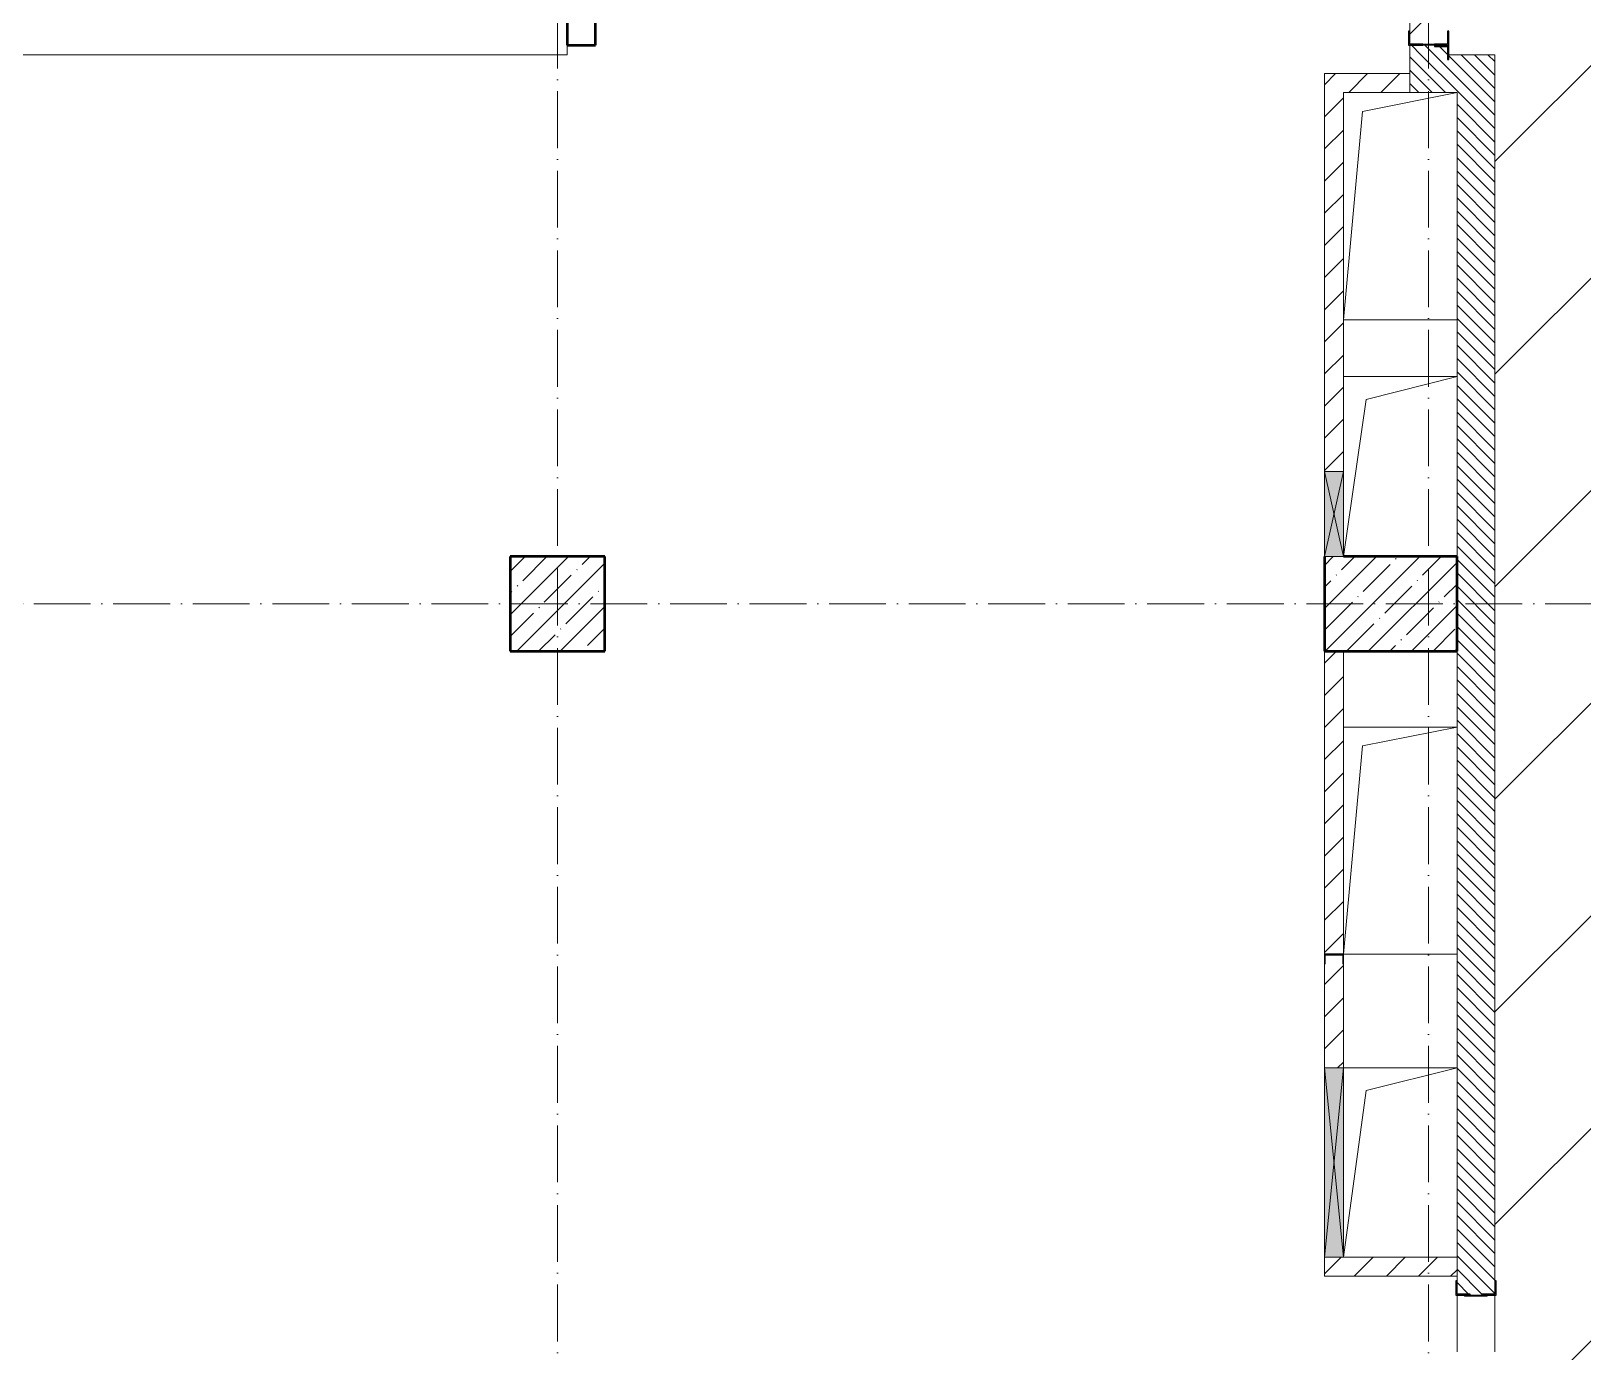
# Model space of a CAD drawing. Header units: millimetres. Extents: x -12989 to 629078, y -109036 to 555275.
# Drawn here: x 290840 to 299036, y -52332 to -45357 of the extents above; entities that cross this region are included whole.
import ezdxf

# ---------------------------------------------------------------- set-up
doc = ezdxf.new("R2010")
doc.units = ezdxf.units.MM
doc.linetypes.add('50_200_ШТРИХ_1Т_ш5_п1_п1_', pattern=[700, 500, -100, 0, -100])
for name, color, linetype, lineweight in [('4 -стяжа', 7, 'Continuous', 30), ('A-DETL-GENF-OTLN', 7, 'Continuous', 9), ('A-FLOR-____-OTLN', 7, 'Continuous', 9), ('A-GENM-____-MCUT', 7, 'Continuous', 25), ('A-GENM-____-OTLN', 7, 'Continuous', 9), ('A-GENM-____-OTLN-1', 7, 'Continuous', 25), ('A-GLAZ-____-OTLN', 7, 'Continuous', 9), ('A-WALL-____-MCUT-3', 7, 'Continuous', 9), ('A-WALL-____-PATT-1', 7, 'Continuous', 9), ('A-WALL-FNSH-MCUT-1', 7, 'Continuous', 9), ('I-WALL-____-OTLN', 7, 'Continuous', 9), ('S-COLS-____-MCUT', 7, 'Continuous', 50), ('S-COLS-____-OTLN', 7, 'Continuous', 9), ('S-GRID-____-OTLN-1', 7, '50_200_ШТРИХ_1Т_ш5_п1_п1_', 9)]:
    doc.layers.add(name, color=color, linetype=linetype, lineweight=lineweight)
doc.layers.get('4 -стяжа').off()
pattern_1 = [(135, (283770.707, -86863.456), (-35.35534, -35.35534), [])]
pattern_2 = [(45, (283770.71, -86863.46), (-84.8528, 84.8528), [])]

# ---------------------------------------------------------------- blocks, each defined once
blk = doc.blocks.new('BSC_Колонна _Прямоугольная - 500х500-V79-АР1_План отверстий 3 этажа в осях 1-64_А-ГГ')
at = {"layer": 'S-COLS-____-OTLN'}
h = blk.add_hatch(dxfattribs=at)
h.set_pattern_fill('FP_116', color=256, style=0, pattern_type=2)
h.set_pattern_definition([(45, (-9850, -38481.04), (-114.04925, 114.04925), []), (45, (-9735.95, -38481.04), (-114.04925, 114.04925), [201.613, -40.323, 3.353, -36.97])])
h.paths.add_polyline_path([(-250, -250), (250, -250), (250, 250), (-250, 250)], flags=0)
at = {"layer": 'S-COLS-____-MCUT'}
for p, q in [((250, 250), (-250, 250)), ((-250, 250), (-250, -250)), ((250, -250), (250, 250)), ((-250, -250), (250, -250))]:
    blk.add_line(p, q, dxfattribs=at)
blk = doc.blocks.new('BSC_Колонна _Прямоугольная - 500х700-V128-АР1_План отверстий 3 этажа в осях 1-64_А-ГГ')
at = {"layer": 'S-COLS-____-OTLN'}
h = blk.add_hatch(dxfattribs=at)
h.set_pattern_fill('FP_151', color=256, style=0, pattern_type=2)
h.set_pattern_definition([(315, (-38481.04, 14250), (114.04925, 114.04925), []), (315, (-38481.04, 14135.95), (114.04925, 114.04925), [201.613, -40.323, 3.353, -36.97])])
h.paths.add_polyline_path([(-250, -350), (250, -350), (250, 350), (-250, 350), (-250, 124)], flags=0)
at = {"layer": 'S-COLS-____-MCUT'}
for p, q in [((250, 350), (-250, 350)), ((-250, 350), (-250, -350)), ((250, -350), (250, 250)), ((-250, -350), (250, -350))]:
    blk.add_line(p, q, dxfattribs=at)
blk = doc.blocks.new('154_Стойка_СКБ_Уголок - СМ-2480_200-28447058-АР1_План отверстий 3 этажа в осях 1-64_А-ГГ')
at = {"layer": 'A-GENM-____-MCUT'}
for p, q in [((125, 156), (125, 81)), ((200, 156), (125, 156)), ((131, 81), (131, 150)), ((131, 150), (200, 150)), ((200, 150), (200, 156)), ((125, 81), (131, 81)), ((131, 19), (125, 19)), ((125, 19), (125, -56)), ((131, -50), (131, 19)), ((125, -56), (200, -56)), ((200, -50), (131, -50)), ((200, -56), (200, -50))]:
    blk.add_line(p, q, dxfattribs=at)
blk = doc.blocks.new('Стойка_Влож_Полоса боковая - Полоса-28346330-АР1_План отверстий 3 этажа в осях 1-64_А-ГГ')
at = {"layer": 'A-GENM-____-OTLN'}
for p, q in [((-5, -31), (-5, 31)), ((0, 31), (0, -31))]:
    blk.add_line(p, q, dxfattribs=at)
blk = doc.blocks.new('Стойка_Влож_Уголок - Уголок-28346305-АР1_План отверстий 3 этажа в осях 1-64_А-ГГ')
at = {"layer": 'A-GENM-____-MCUT'}
for p, q in [((75, 75), (0, 75)), ((0, 0), (6, 0)), ((6, 69), (75, 69)), ((6, 0), (6, 69)), ((75, 69), (75, 75))]:
    blk.add_line(p, q, dxfattribs=at)
blk = doc.blocks.new('154_Стойка_СКБ_Уголок - СМ-2480_200-28346303-АР1_План отверстий 3 этажа в осях 1-64_А-ГГ')
at = {"layer": 'A-GENM-____-MCUT'}
for p, q in [((125, 156), (125, 81)), ((200, 156), (125, 156)), ((131, 81), (131, 150)), ((131, 150), (200, 150)), ((200, 150), (200, 156)), ((125, 81), (131, 81)), ((131, 19), (125, 19)), ((125, 19), (125, -56)), ((131, -50), (131, 19)), ((125, -56), (200, -56)), ((200, -50), (131, -50)), ((200, -56), (200, -50))]:
    blk.add_line(p, q, dxfattribs=at)
blk = doc.blocks.new('Стойка_Влож_Полоса боковая - Полоса-28213942-АР1_План отверстий 3 этажа в осях 1-64_А-ГГ')
at = {"layer": 'A-GENM-____-OTLN'}
for p, q in [((-5, 60), (0, 60)), ((-5, -60), (-5, 60)), ((0, 31), (0, -31)), ((0, -60), (-5, -60))]:
    blk.add_line(p, q, dxfattribs=at)
blk = doc.blocks.new('154_Фахверк_СКБ_Швеллер - Тип_100_3960-28318856-АР1_План отверстий 3 этажа в осях 1-64_А-ГГ')
at = {"layer": 'A-GENM-____-MCUT'}
for p, q in [((175, 50), (125, 50)), ((125, 50), (125, -50)), ((128, 47), (175, 47)), ((128, -47), (128, 47)), ((175, 47), (175, 50)), ((125, -50), (175, -50)), ((175, -47), (128, -47)), ((175, -50), (175, -47))]:
    blk.add_line(p, q, dxfattribs=at)
blk = doc.blocks.new('AR_Отверстие прямоугольное _в плите_ - AR_Отверстие прямоугольное _в плите_-30552822-АР1_План отверстий 3 этажа в осях 1-64_А-ГГ')
at = {"layer": 'A-GENM-____-OTLN'}
for p, q in [((300, 475), (-300, 475)), ((-180, 355), (300, 475)), ((-300, -475), (-180, 355))]:
    blk.add_line(p, q, dxfattribs=at)
blk = doc.blocks.new('AR_Отверстие прямоугольное _в плите_ - AR_Отверстие прямоугольное _в плите_-30552702-АР1_План отверстий 3 этажа в осях 1-64_А-ГГ')
at = {"layer": 'A-GENM-____-OTLN'}
for p, q in [((300, 500), (-300, 500)), ((-180, 380), (300, 500)), ((-300, -500), (-180, 380))]:
    blk.add_line(p, q, dxfattribs=at)
blk = doc.blocks.new('AR_Отверстие прямоугольное _в плите_ - AR_Отверстие прямоугольное _в плите_-30552720-АР1_План отверстий 3 этажа в осях 1-64_А-ГГ')
at = {"layer": 'A-GENM-____-OTLN'}
for p, q in [((300, 600), (-300, 600)), ((-200, 500), (300, 600)), ((-300, -600), (-200, 500)), ((-300, -600), (300, -600))]:
    blk.add_line(p, q, dxfattribs=at)
blk = doc.blocks.new('AR_Отверстие прямоугольное _в плите_ - AR_Отверстие прямоугольное _в плите_-V207-АР1_План отверстий 3 этажа в осях 1-64_А-ГГ')
at = {"layer": 'A-GENM-____-OTLN'}
for p, q in [((-200, 500), (300, 600)), ((-300, -600), (-200, 500)), ((-300, -600), (300, -600))]:
    blk.add_line(p, q, dxfattribs=at)
blk = doc.blocks.new('BSC_Колонна _Прямоугольная1 - 150х150 _металл_-35311905-АР1_План отверстий 3 этажа в осях 1-64_А-ГГ')
at = {"layer": 'S-COLS-____-MCUT'}
for p, q in [((75, 75), (-75, 75)), ((-75, 75), (-75, -75)), ((75, -75), (75, 75)), ((-75, -75), (75, -75))]:
    blk.add_line(p, q, dxfattribs=at)
blk = doc.blocks.new('AR_Отверстие прямоугольное _в стене__БезПР - AR_Отверстие прямоугольное _в стене__БезПР-36427692-АР1_План отверстий 3 этажа в осях 1-64_А-ГГ')
at = {"layer": 'A-GLAZ-____-OTLN'}
blk.add_hatch(color=256, dxfattribs=at).paths.add_polyline_path([(-225, 50), (-225, -50), (225, -50), (225, 50)], flags=0)
at = {"layer": 'A-DETL-GENF-OTLN'}
for p, q in [((-225, -50), (-225, 50)), ((-225, 50), (225, 50)), ((225, 50), (-225, -50)), ((-225, 50), (225, -50)), ((225, 50), (-225, 50)), ((-225, 50), (-225, -50)), ((225, 50), (225, -50)), ((225, -50), (225, 50)), ((225, -50), (-225, -50)), ((-225, -50), (225, -50))]:
    blk.add_line(p, q, dxfattribs=at)
at = {"layer": 'A-GLAZ-____-OTLN'}
blk.add_line((225, 50), (-225, 50), dxfattribs=at)
blk = doc.blocks.new('AR_Отверстие прямоугольное _в стене__БезПР - AR_Отверстие прямоугольное _в стене__БезПР-36427925-АР1_План отверстий 3 этажа в осях 1-64_А-ГГ')
at = {"layer": 'A-GLAZ-____-OTLN'}
blk.add_hatch(color=256, dxfattribs=at).paths.add_polyline_path([(500, 50), (-500, 50), (-500, -50), (500, -50)], flags=0)
at = {"layer": 'A-DETL-GENF-OTLN'}
for p, q in [((-500, -50), (-500, 50)), ((-500, 50), (500, 50)), ((500, 50), (-500, -50)), ((-500, 50), (500, -50)), ((500, 50), (-500, 50)), ((-500, 50), (-500, -50)), ((500, 50), (500, -50)), ((500, -50), (500, 50)), ((500, -50), (-500, -50)), ((-500, -50), (500, -50))]:
    blk.add_line(p, q, dxfattribs=at)
at = {"layer": 'A-GLAZ-____-OTLN'}
blk.add_line((500, 50), (-500, 50), dxfattribs=at)
blk = doc.blocks.new('3эт')
at = {"layer": 'S-GRID-____-OTLN-1', "color": 251, "ltscale": 0.6, "true_color": 0x636466}
for p, q in [((293620.7, -91346.1), (293620.7, -36982.5)), ((298220.7, -91346.1), (298220.7, -36982.5)), ((310478.4, -48382.4), (279101.9, -48382.4))]:
    blk.add_line(p, q, dxfattribs=at)

msp = doc.modelspace()

# ---------------------------------------------------------------- hatches: boundary and pattern name
h = msp.add_hatch()
h.set_pattern_fill('ANSI31', color=5, scale=250)
h.paths.add_polyline_path([(307070.7074, -46332.4142), (307064.7074, -46332.4142), (307064.7074, -46257.4142), (307066.4802, -45932.4142), (306970.7074, -45932.4142), (306970.7074, -45532.4142), (307070.7074, -45532.4142), (307070.7074, -45157.4142), (307064.7074, -45157.4142), (307064.7074, -45082.4142), (307070.7074, -43282.4142), (306820.7074, -43282.4142), (306820.7074, -43032.4142), (305920.7074, -43032.4142), (305920.7074, -43682.4142), (303970.7074, -43682.4142), (303920.7074, -43682.4142), (302470.7074, -43682.4142), (302070.7074, -43682.4142), (299570.7074, -43682.4142), (299570.7074, -43032.4142), (298670.7074, -43032.4142), (298670.7074, -44482.4142), (298326.7074, -44482.4142), (298326.7074, -44532.4142), (298320.7074, -44562.4142), (298320.7074, -44532.4142), (298251.7074, -44532.4142), (298189.7074, -44532.4142), (298120.7074, -44532.4142), (298120.7074, -45357.4142), (298120.7074, -45426.4142), (298189.7074, -45426.4142), (298251.7074, -45427.4142), (298251.7074, -45426.4142), (298320.7074, -45426.4142), (298320.7074, -45357.4142), (298326.7074, -45357.4142), (298326.7074, -45482.4142), (298570.7074, -45482.4142), (298570.7074, -51957.4142), (298576.7074, -51957.4142), (298576.7074, -52032.4142), (298570.7074, -52332.4142), (298570.7074, -52732.4142), (298570.7074, -53732.4142), (298576.7074, -53732.4142), (298576.7074, -53807.4142), (298573.4767, -53982.4142), (306320.7074, -53982.4142), (306320.7074, -54132.4142), (306620.7074, -54132.4142), (307070.7074, -54132.4142), (307070.7074, -52332.4142), (307064.7074, -52332.4142), (307064.7074, -52257.4142), (307070.7074, -51207.4142), (307064.7074, -51207.4142), (307064.7074, -51132.4142), (307070.7074, -49332.4142), (307064.7074, -49332.4142), (307064.7074, -49257.4142), (307068.7874, -48832.4142), (306970.7074, -48832.4142), (306970.7074, -48632.4142), (306620.7074, -48632.4142), (306620.7074, -48132.4142), (307070.7074, -48132.4142)])
h.paths.add_polyline_path([(301407.9617, -49556.5075), (303066.2572, -49556.5075), (303066.2572, -48356.5075), (301407.9617, -48356.5075)], flags=24)
at = {"layer": 'A-WALL-____-PATT-1'}
h = msp.add_hatch(dxfattribs=at)
h.set_pattern_fill('FP_6', color=256, style=0, pattern_type=2)
h.set_pattern_definition(pattern_1)
h.paths.add_polyline_path([(298160.7074, -45482.4142), (298320.7074, -45482.4142), (298320.7074, -45432.4142), (298120.7074, -45432.4142), (298120.7074, -45482.4142)], flags=0)
h.paths.add_polyline_path([(298251.7074, -44532.4142), (298251.7074, -44526.4142), (298320.7074, -44526.4142), (298320.7074, -44388.4142), (298251.7074, -44388.4142), (298251.7074, -44382.4142), (298189.7074, -44382.4142), (298189.7074, -44388.4142), (298120.7074, -44388.4142), (298121.5074, -44526.4142), (298189.7074, -44526.4142), (298189.7074, -44532.4142)], flags=0)
h.paths.add_polyline_path([(298320.7074, -43882.4142), (298320.7074, -43432.4142), (298120.7074, -43432.4142), (298120.7074, -43882.4142), (298207.3741, -43882.4142)], flags=0)
h = msp.add_hatch(dxfattribs=at)
h.set_pattern_fill('FP_6', color=256, style=0, pattern_type=2)
h.set_pattern_definition(pattern_1)
h.paths.add_polyline_path([(298370.7074, -45682.4142), (298570.7074, -45682.4142), (298570.7074, -45482.4142), (298120.7074, -45482.4142), (298120.7074, -45682.4142)], flags=0)
h = msp.add_hatch(dxfattribs=at)
h.set_pattern_fill('FP_4', color=256, style=0, pattern_type=2)
h.set_pattern_definition(pattern_2)
h.paths.add_polyline_path([(297770.7074, -47682.4142), (297770.7074, -45582.4142), (297670.7074, -45582.4142), (297670.7074, -47682.4142), (297689.0748, -47682.4142)], flags=0)
h = msp.add_hatch(dxfattribs=at)
h.set_pattern_fill('FP_4', color=256, style=0, pattern_type=2)
h.set_pattern_definition(pattern_2)
h.paths.add_polyline_path([(297770.7074, -45682.4142), (298120.7074, -45682.4142), (298120.7074, -45582.4142), (297770.7074, -45582.4142)], flags=0)
h = msp.add_hatch(dxfattribs=at)
h.set_pattern_fill('FP_6', color=256, style=0, pattern_type=2)
h.set_pattern_definition(pattern_1)
h.paths.add_polyline_path([(298370.7074, -54132.4142), (298570.7074, -54132.4142), (298570.7074, -53738.4142), (298501.7074, -53738.4142), (298501.7074, -53732.4142), (298439.7074, -53732.4142), (298439.7074, -53738.4142), (298370.7074, -53738.4142), (298370.7074, -53807.4142)], flags=0)
h.paths.add_polyline_path([(298501.7074, -52032.4142), (298501.7074, -52026.4142), (298570.7074, -52026.4142), (298570.7074, -45682.4142), (298370.7074, -45682.4142), (298370.8964, -52026.4142), (298439.7074, -52026.4142), (298439.7074, -52032.4142)], flags=0)
h = msp.add_hatch(dxfattribs=at)
h.set_pattern_fill('FP_4', color=256, style=0, pattern_type=2)
h.set_pattern_definition(pattern_2)
h.paths.add_polyline_path([(297770.7074, -51932.4142), (297770.7074, -51832.4142), (297670.7074, -51832.4142), (297670.7074, -51932.4142)], flags=0)
h.paths.add_polyline_path([(297767.7074, -50832.4142), (297770.7074, -50832.4142), (297770.7074, -50282.4142), (297767.7074, -50282.4142), (297767.7074, -50235.4142), (297673.7074, -50235.4142), (297673.7074, -50282.4142), (297670.7074, -50282.4142), (297670.7074, -50832.4142), (297739.4574, -50832.4142)], flags=0)
h.paths.add_polyline_path([(297673.7074, -50232.4142), (297770.7074, -50232.4142), (297770.7074, -48632.4142), (297670.7074, -48632.4142), (297670.7074, -50232.4142)], flags=0)
h = msp.add_hatch(dxfattribs=at)
h.set_pattern_fill('FP_4', color=256, style=0, pattern_type=2)
h.set_pattern_definition(pattern_2)
h.paths.add_polyline_path([(298370.7074, -51932.4142), (298370.7074, -51832.4142), (297770.7074, -51832.4142), (297770.7074, -51932.4142), (297896.7448, -51932.4142)], flags=0)

# ---------------------------------------------------------------- linework, layer by layer
at = {"layer": 'A-FLOR-____-OTLN'}
for p, q in [((298370.7074, -46882.4142), (297770.7074, -46882.4142)), ((297770.7074, -47182.4142), (298370.7074, -47182.4142)), ((297770.7074, -49032.4142), (298370.7074, -49032.4142)), ((298370.7074, -50232.4142), (297770.7074, -50232.4142)), ((297770.7074, -50832.4142), (298370.7074, -50832.4142))]:
    msp.add_line(p, q, dxfattribs=at)
at = {"layer": 'A-WALL-____-MCUT-3'}
for p, q in [((298120.7074, -45432.4142), (298120.7074, -45682.4142)), ((298320.7074, -45482.4142), (298320.7074, -45432.4142)), ((298570.7074, -45482.4142), (298320.7074, -45482.4142)), ((298570.7074, -51957.4142), (298570.7074, -45482.4142)), ((298120.7074, -45682.4142), (298370.7074, -45682.4142)), ((298370.7074, -45682.4142), (298370.7074, -48132.4142)), ((298370.7074, -48632.4142), (298370.7074, -51957.4142))]:
    msp.add_line(p, q, dxfattribs=at)
at = {"layer": 'A-WALL-FNSH-MCUT-1'}
for p, q in [((297670.7074, -45582.4142), (297670.7074, -47682.4142)), ((298120.7074, -45582.4142), (297670.7074, -45582.4142)), ((297770.7074, -47682.4142), (297770.7074, -45682.4142)), ((297770.7074, -45682.4142), (298120.7074, -45682.4142)), ((297670.7074, -48632.4142), (297670.7074, -50232.4142)), ((297770.7074, -50232.4142), (297770.7074, -48632.4142)), ((297670.7074, -50282.4142), (297670.7074, -50832.4142)), ((297770.7074, -50832.4142), (297770.7074, -50282.4142)), ((297670.7074, -51832.4142), (297670.7074, -51932.4142)), ((298370.7074, -51832.4142), (297770.7074, -51832.4142)), ((298370.7074, -51932.4142), (298370.7074, -51832.4142)), ((297670.7074, -51932.4142), (298370.7074, -51932.4142))]:
    msp.add_line(p, q, dxfattribs=at)
at = {"layer": 'I-WALL-____-OTLN'}
for p, q in [((298120.7074, -45357.4142), (298120.7074, -44532.4142)), ((293670.7074, -45482.4142), (289370.7074, -45482.4142)), ((293670.7074, -45432.4142), (293670.7074, -45482.4142)), ((298370.7074, -52332.4142), (298370.7074, -52032.4142)), ((298570.7074, -52032.4142), (298570.7074, -52332.4142))]:
    msp.add_line(p, q, dxfattribs=at)

# ---------------------------------------------------------------- block references
at = {"layer": '4 -стяжа'}
msp.add_blockref('3эт', (0, 0), dxfattribs=at)
at = {"layer": 'A-GENM-____-OTLN'}
for name, p, rotation in [('Стойка_Влож_Полоса боковая - Полоса-28346330-АР1_План отверстий 3 этажа в осях 1-64_А-ГГ', (298220.7074, -45432.4142), 270.0000000000007), ('Стойка_Влож_Уголок - Уголок-28346305-АР1_План отверстий 3 этажа в осях 1-64_А-ГГ', (298251.7074, -45432.4142), 270.0000000000007), ('Стойка_Влож_Полоса боковая - Полоса-28213942-АР1_План отверстий 3 этажа в осях 1-64_А-ГГ', (298470.7074, -52032.4142), 90.00000000000072)]:
    msp.add_blockref(name, p, dxfattribs=dict(at, rotation=rotation))
for name, p in [('AR_Отверстие прямоугольное _в плите_ - AR_Отверстие прямоугольное _в плите_-V207-АР1_План отверстий 3 этажа в осях 1-64_А-ГГ', (298070.7074, -46282.4142)), ('AR_Отверстие прямоугольное _в плите_ - AR_Отверстие прямоугольное _в плите_-30552822-АР1_План отверстий 3 этажа в осях 1-64_А-ГГ', (298070.7074, -47657.4142)), ('AR_Отверстие прямоугольное _в плите_ - AR_Отверстие прямоугольное _в плите_-30552720-АР1_План отверстий 3 этажа в осях 1-64_А-ГГ', (298070.7074, -49632.4142)), ('AR_Отверстие прямоугольное _в плите_ - AR_Отверстие прямоугольное _в плите_-30552702-АР1_План отверстий 3 этажа в осях 1-64_А-ГГ', (298070.7074, -51332.4142))]:
    msp.add_blockref(name, p, dxfattribs=at)
at = {"layer": 'A-GENM-____-OTLN-1'}
for name, p, rotation in [('154_Стойка_СКБ_Уголок - СМ-2480_200-28447058-АР1_План отверстий 3 этажа в осях 1-64_А-ГГ', (298270.7074, -45557.4142), 90.00000000000071), ('154_Фахверк_СКБ_Швеллер - Тип_100_3960-28318856-АР1_План отверстий 3 этажа в осях 1-64_А-ГГ', (297720.7074, -50107.4142), 269.9999999999999), ('154_Стойка_СКБ_Уголок - СМ-2480_200-28346303-АР1_План отверстий 3 этажа в осях 1-64_А-ГГ', (298520.7074, -52157.4142), 90.00000000000071)]:
    msp.add_blockref(name, p, dxfattribs=dict(at, rotation=rotation))
at = {"layer": 'A-GLAZ-____-OTLN'}
for name, p, rotation in [('AR_Отверстие прямоугольное _в стене__БезПР - AR_Отверстие прямоугольное _в стене__БезПР-36427692-АР1_План отверстий 3 этажа в осях 1-64_А-ГГ', (297720.7074, -47907.4142), 90.0000000000001), ('AR_Отверстие прямоугольное _в стене__БезПР - AR_Отверстие прямоугольное _в стене__БезПР-36427925-АР1_План отверстий 3 этажа в осях 1-64_А-ГГ', (297720.7074, -51332.4142), 269.9999999999999)]:
    msp.add_blockref(name, p, dxfattribs=dict(at, rotation=rotation))
at = {"layer": 'S-COLS-____-OTLN'}
for name, p, rotation in [('BSC_Колонна _Прямоугольная1 - 150х150 _металл_-35311905-АР1_План отверстий 3 этажа в осях 1-64_А-ГГ', (293745.7074, -45357.4142), 270.0000000000001), ('BSC_Колонна _Прямоугольная - 500х700-V128-АР1_План отверстий 3 этажа в осях 1-64_А-ГГ', (298020.7074, -48382.4142), 89.9999999999999)]:
    msp.add_blockref(name, p, dxfattribs=dict(at, rotation=rotation))
msp.add_blockref('BSC_Колонна _Прямоугольная - 500х500-V79-АР1_План отверстий 3 этажа в осях 1-64_А-ГГ', (293620.7074, -48382.4142), dxfattribs=at)

doc.saveas('drawing.dxf')
